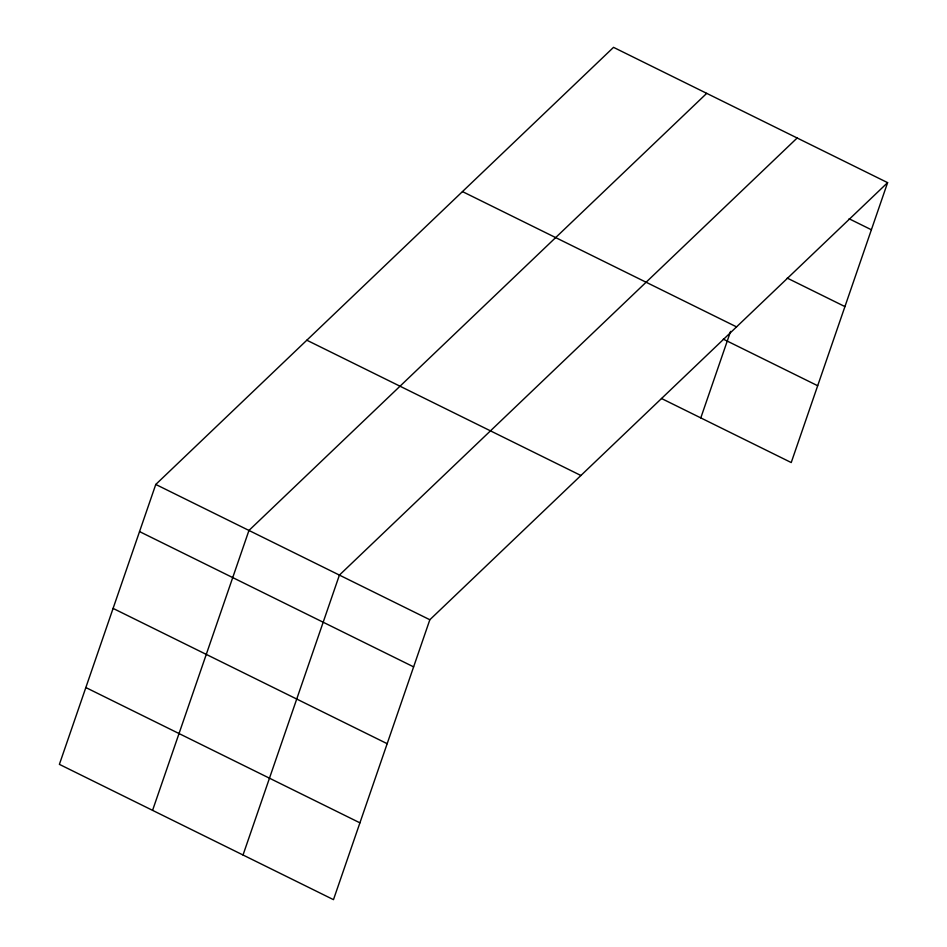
<?xml version="1.0" encoding="UTF-8"?>
<svg xmlns="http://www.w3.org/2000/svg" width="947" height="947" viewBox="0 0 947 947"><rect width="100%" height="100%" fill="white"/><g stroke="black" fill="none" stroke-linecap="round" stroke-linejoin="round"><path stroke-width="1.42" d="M155.77 484.45L59.389 764.359L333.474 899.65L429.843 619.74L887.611 182.641L613.526 47.35L155.77 484.45L429.843 619.74M152.574 810.36L248.954 530.45L706.722 93.351M243.024 854.999L339.405 575.101L797.161 137.99M700.792 417.899L730.587 331.367M887.611 182.641L791.23 462.55L661.468 398.486M849.104 218.769L871.382 229.766M787.265 278.11L844.937 306.591M462.467 191.59L736.553 326.881M723.307 339.144L817.687 385.725M306.828 340.21L580.913 475.501M139.54 531.587L413.626 666.877M113.084 608.4L387.169 743.691M85.834 687.546L359.919 822.836"/></g></svg>
